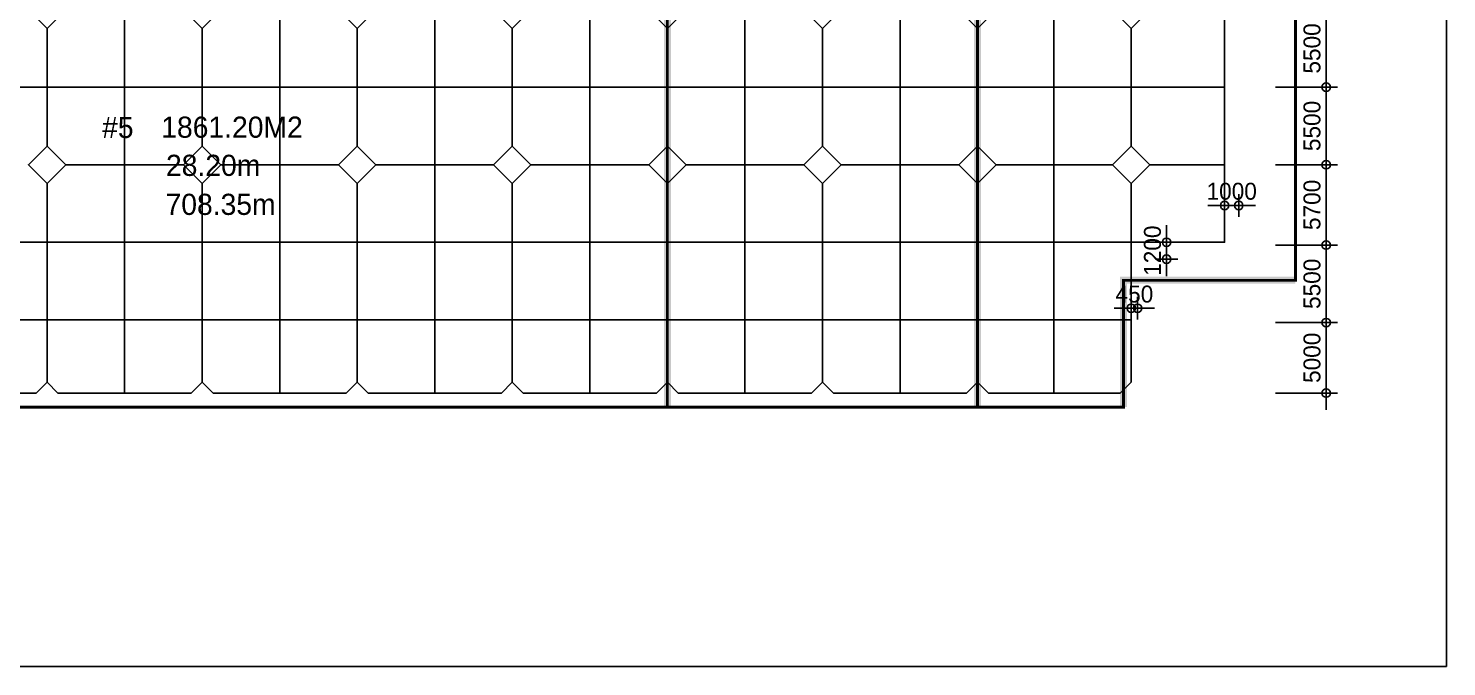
# Model space of a CAD drawing. Header units: millimetres. Extents: x -869187 to 1405794, y -1345622 to 197746.
# Drawn here: x 191406 to 292000, y -1115222 to -1069934 of the extents above; entities that cross this region are included whole.
import ezdxf

# ---------------------------------------------------------------- set-up
doc = ezdxf.new("R2010")
doc.units = ezdxf.units.MM
doc.header["$LTSCALE"] = 1000
doc.header["$MEASUREMENT"] = 0
doc.header["$PDSIZE"] = -10
doc.layers.get('0').update_dxf_attribs({"linetype": 'CONTINUOUS'})
doc.layers.get('Defpoints').update_dxf_attribs({"color": 171, "linetype": 'CONTINUOUS'})
doc.layers.add('NDIM', color=7, linetype='CONTINUOUS')
doc.layers.add('SAW-CUT', color=6, linetype='CONTINUOUS')
doc.styles.add('CGS', font='cgse', dxfattribs={"bigfont": 'cgs'})
doc.styles.add('나눔바른고딕', font='')
doc.styles.get('나눔바른고딕').set_extended_font_data('나눔바른고딕')
doc.dimstyles.new('NDIM 1200', dxfattribs={"dimscale": 500, "dimtxt": 3, "dimasz": 1, "dimexe": 2, "dimexo": 2, "dimgap": 1, "dimtad": 1, "dimdec": 0, "dimdsep": 46, "dimtxsty": 'CGS', "dimblk": 'DOT0', "dimcen": 1, "dimdle": 8, "dimclrd": 2, "dimclre": 2, "dimclrt": 2, "dimadec": 0, "dimazin": 0, "dimtfac": 1, "dimtdec": 0, "dimtix": 1, "dimtmove": 2, "dimatfit": 3, "dimldrblk": 'DOT0', "dimfxl": 1, "dimtolj": 1, "dimtzin": 0, "dimlwd": -1, "dimlwe": -1, "dimarcsym": 0})

# ---------------------------------------------------------------- blocks, each defined once
blk = doc.blocks.new('DOT0')
blk.add_line((-3, 0), (3, 0))
at = {"color": 6}
blk.add_circle((0, 0), 0.75, dxfattribs=at)
blk = doc.blocks.new('*D386')
at = {"layer": 'Defpoints', "color": 0, "ltscale": 0.4, "transparency": 16777216}
for p in [(279055, -1068609), (283455, -1068609), (279055, -1074109)]:
    blk.add_point(p, dxfattribs=at)
at = {"layer": 'NDIM', "ltscale": 0.4, "transparency": 16777216}
for p, q in [((279855, -1068609), (284255, -1068609)), ((283455, -1073709), (283455, -1069009)), ((279855, -1074109), (284255, -1074109))]:
    blk.add_line(p, q, dxfattribs=at)
at = {"layer": 'NDIM', "ltscale": 0.4, "transparency": 16777216, "xscale": 400, "yscale": 400, "zscale": 400}
for p, rotation in [((283455, -1068609), 90), ((283455, -1074109), 270)]:
    blk.add_blockref('DOT0', p, dxfattribs=dict(at, rotation=rotation))
at = {"layer": 'NDIM', "ltscale": 0.4, "transparency": 16777216, "insert": (282455, -1071359), "char_height": 1200, "attachment_point": 5, "rotation": 90, "style": 'CGS'}
blk.add_mtext('\\A1;5500', dxfattribs=at)
blk = doc.blocks.new('*D387')
at = {"layer": 'Defpoints', "color": 0, "ltscale": 0.4, "transparency": 16777216}
for p in [(279055, -1074109), (283455, -1074109), (279055, -1079609)]:
    blk.add_point(p, dxfattribs=at)
at = {"layer": 'NDIM', "ltscale": 0.4, "transparency": 16777216}
for p, q in [((279855, -1074109), (284255, -1074109)), ((283455, -1079209), (283455, -1074509)), ((279855, -1079609), (284255, -1079609))]:
    blk.add_line(p, q, dxfattribs=at)
at = {"layer": 'NDIM', "ltscale": 0.4, "transparency": 16777216, "xscale": 400, "yscale": 400, "zscale": 400}
for p, rotation in [((283455, -1074109), 90), ((283455, -1079609), 270)]:
    blk.add_blockref('DOT0', p, dxfattribs=dict(at, rotation=rotation))
at = {"layer": 'NDIM', "ltscale": 0.4, "transparency": 16777216, "insert": (282455, -1076859), "char_height": 1200, "attachment_point": 5, "rotation": 90, "style": 'CGS'}
blk.add_mtext('\\A1;5500', dxfattribs=at)
blk = doc.blocks.new('*D388')
at = {"layer": 'Defpoints', "color": 0, "ltscale": 0.4, "transparency": 16777216}
for p in [(279055, -1079609), (283455, -1079609), (279055, -1085309)]:
    blk.add_point(p, dxfattribs=at)
at = {"layer": 'NDIM', "ltscale": 0.4, "transparency": 16777216}
for p, q in [((279855, -1079609), (284255, -1079609)), ((283455, -1084909), (283455, -1080009)), ((279855, -1085309), (284255, -1085309))]:
    blk.add_line(p, q, dxfattribs=at)
at = {"layer": 'NDIM', "ltscale": 0.4, "transparency": 16777216, "xscale": 400, "yscale": 400, "zscale": 400}
for p, rotation in [((283455, -1079609), 90), ((283455, -1085309), 270)]:
    blk.add_blockref('DOT0', p, dxfattribs=dict(at, rotation=rotation))
at = {"layer": 'NDIM', "ltscale": 0.4, "transparency": 16777216, "insert": (282455, -1082459), "char_height": 1200, "attachment_point": 5, "rotation": 90, "style": 'CGS'}
blk.add_mtext('\\A1;5700', dxfattribs=at)
blk = doc.blocks.new('*D389')
at = {"layer": 'Defpoints', "color": 0, "ltscale": 0.4, "transparency": 16777216}
for p in [(279055, -1085309), (283455, -1085309), (279055, -1090809)]:
    blk.add_point(p, dxfattribs=at)
at = {"layer": 'NDIM', "ltscale": 0.4, "transparency": 16777216}
for p, q in [((279855, -1085309), (284255, -1085309)), ((283455, -1090409), (283455, -1085709)), ((279855, -1090809), (284255, -1090809))]:
    blk.add_line(p, q, dxfattribs=at)
at = {"layer": 'NDIM', "ltscale": 0.4, "transparency": 16777216, "xscale": 400, "yscale": 400, "zscale": 400}
for p, rotation in [((283455, -1085309), 90), ((283455, -1090809), 270)]:
    blk.add_blockref('DOT0', p, dxfattribs=dict(at, rotation=rotation))
at = {"layer": 'NDIM', "ltscale": 0.4, "transparency": 16777216, "insert": (282455, -1088059), "char_height": 1200, "attachment_point": 5, "rotation": 90, "style": 'CGS'}
blk.add_mtext('\\A1;5500', dxfattribs=at)
blk = doc.blocks.new('*D390')
at = {"layer": 'Defpoints', "color": 0, "ltscale": 0.4, "transparency": 16777216}
for p in [(279055, -1090809), (283455, -1090809), (279055, -1095809)]:
    blk.add_point(p, dxfattribs=at)
at = {"layer": 'NDIM', "ltscale": 0.4, "transparency": 16777216}
for p, q in [((279855, -1090809), (284255, -1090809)), ((283455, -1095409), (283455, -1091209)), ((279855, -1095809), (284255, -1095809))]:
    blk.add_line(p, q, dxfattribs=at)
at = {"layer": 'NDIM', "ltscale": 0.4, "transparency": 16777216, "xscale": 400, "yscale": 400, "zscale": 400}
for p, rotation in [((283455, -1090809), 90), ((283455, -1095809), 270)]:
    blk.add_blockref('DOT0', p, dxfattribs=dict(at, rotation=rotation))
at = {"layer": 'NDIM', "ltscale": 0.4, "transparency": 16777216, "insert": (282455, -1093309), "char_height": 1200, "attachment_point": 5, "rotation": 90, "style": 'CGS'}
blk.add_mtext('\\A1;5000', dxfattribs=at)
blk = doc.blocks.new('*D410')
at = {"layer": 'Defpoints', "color": 0, "ltscale": 0.4, "transparency": 16777216}
for p in [(272140, -1085109), (273740, -1085109), (273740, -1086309)]:
    blk.add_point(p, dxfattribs=at)
at = {"layer": 'NDIM', "ltscale": 0.4, "transparency": 16777216}
for p, q in [((272140, -1084709), (272140, -1084309)), ((272940, -1085109), (271340, -1085109)), ((272140, -1086309), (272140, -1085109)), ((272940, -1086309), (271340, -1086309)), ((272140, -1086709), (272140, -1087109))]:
    blk.add_line(p, q, dxfattribs=at)
at = {"layer": 'NDIM', "ltscale": 0.4, "transparency": 16777216, "xscale": 400, "yscale": 400, "zscale": 400}
for p, rotation in [((272140, -1085109), 270), ((272140, -1086309), 90)]:
    blk.add_blockref('DOT0', p, dxfattribs=dict(at, rotation=rotation))
at = {"layer": 'NDIM', "ltscale": 0.4, "transparency": 16777216, "insert": (271140, -1085709), "char_height": 1200, "attachment_point": 5, "rotation": 90, "style": 'CGS'}
blk.add_mtext('\\A1;1200', dxfattribs=at)
blk = doc.blocks.new('*D415')
at = {"layer": 'Defpoints', "color": 0, "ltscale": 0.4, "transparency": 16777216}
for p in [(270080, -1089794), (269630, -1091394), (270080, -1091394)]:
    blk.add_point(p, dxfattribs=at)
at = {"layer": 'NDIM', "ltscale": 0.4, "transparency": 16777216}
for p, q in [((269630, -1090594), (269630, -1088994)), ((270080, -1090594), (270080, -1088994)), ((269230, -1089794), (268830, -1089794)), ((269630, -1089794), (270080, -1089794)), ((270480, -1089794), (270880, -1089794))]:
    blk.add_line(p, q, dxfattribs=at)
at = {"layer": 'NDIM', "ltscale": 0.4, "transparency": 16777216, "xscale": 400, "yscale": 400, "zscale": 400}
blk.add_blockref('DOT0', (269630, -1089794), dxfattribs=at)
at = {"layer": 'NDIM', "ltscale": 0.4, "transparency": 16777216, "xscale": 400, "yscale": 400, "zscale": 400, "rotation": 180}
blk.add_blockref('DOT0', (270080, -1089794), dxfattribs=at)
at = {"layer": 'NDIM', "ltscale": 0.4, "transparency": 16777216, "insert": (269855, -1088794), "char_height": 1200, "attachment_point": 5, "style": 'CGS'}
blk.add_mtext('\\A1;450', dxfattribs=at)
blk = doc.blocks.new('*D416')
at = {"layer": 'Defpoints', "color": 0, "ltscale": 0.4, "transparency": 16777216}
for p in [(277255, -1082500), (276255, -1084100), (277255, -1084100)]:
    blk.add_point(p, dxfattribs=at)
at = {"layer": 'NDIM', "ltscale": 0.4, "transparency": 16777216}
for p, q in [((276255, -1083300), (276255, -1081700)), ((277255, -1083300), (277255, -1081700)), ((275855, -1082500), (275455, -1082500)), ((276255, -1082500), (277255, -1082500)), ((277655, -1082500), (278055, -1082500))]:
    blk.add_line(p, q, dxfattribs=at)
at = {"layer": 'NDIM', "ltscale": 0.4, "transparency": 16777216, "xscale": 400, "yscale": 400, "zscale": 400}
blk.add_blockref('DOT0', (276255, -1082500), dxfattribs=at)
at = {"layer": 'NDIM', "ltscale": 0.4, "transparency": 16777216, "xscale": 400, "yscale": 400, "zscale": 400, "rotation": 180}
blk.add_blockref('DOT0', (277255, -1082500), dxfattribs=at)
at = {"layer": 'NDIM', "ltscale": 0.4, "transparency": 16777216, "insert": (276755, -1081500), "char_height": 1200, "attachment_point": 5, "style": 'CGS'}
blk.add_mtext('\\A1;1000', dxfattribs=at)

msp = doc.modelspace()

# ---------------------------------------------------------------- linework, layer by layer
at = {"color": 2, "ltscale": 10000, "const_width": 200}
for points in [[(281280.1, -1087806.6), (281280.1, -1008109.5), (277395.1, -1008109.5), (277395.1, -1011524.5), (269355.1, -1011524.5), (269355.1, -1018034.5), (258730.1, -1018034.5), (258730.1, -1096809.5), (269080.1, -1096809.5), (269080.1, -1087809.5), (281280.1, -1087806.6)], [(236730.1, -1018034.5), (252230.1, -1018034.5), (252230.1, -1021034.5), (254230.1, -1021034.5), (254230.1, -1018034.5), (258730.1, -1018034.5), (258730.1, -1096809.5), (236730.1, -1096809.5), (236730.1, -1018034.5)], [(170730.1, -1068609.5), (170730.1, -1096809.5), (236730.1, -1096809.5), (236730.1, -1068609.5), (170730.1, -1068609.5)]]:
    msp.add_lwpolyline(points, dxfattribs=at)
at = {"color": 1, "ltscale": 10000, "const_width": 500}
for points in [[(258730.1, -1018109.5), (258730.1, -1096809.5)], [(236730.1, -1068609.5), (236730.1, -1096759.5), (236730.1, -1096809.5)], [(281280.1, -1087806.6), (269080.1, -1087809.5), (269080.1, -1096809.5)]]:
    msp.add_lwpolyline(points, dxfattribs=at)
at = {"color": 114, "ltscale": 10000, "true_color": 0x139b48}
for points in [[(242230.1, -1018609.5), (242230.1, -1095809.5)], [(264130.1, -1018609.5), (264130.1, -1057609.5), (264130.1, -1095809.5)], [(253230.1, -1021334.5), (253230.1, -1095809.5)], [(276255.1, -1035609.5), (276255.1, -1085109.5), (269630.1, -1085109.5), (269630.1, -1095035.2), (268855.8, -1095809.5), (259504.4, -1095809.5), (258730.1, -1095035.2), (258730.1, -1080933.7), (260054.4, -1079609.5), (258730.1, -1078285.2), (258730.1, -1069933.7), (260054.4, -1068609.5)], [(258730.1, -1067285.2), (257405.8, -1068609.5), (258730.1, -1069933.7)], [(269630.1, -1067285.2), (268305.8, -1068609.5), (269630.1, -1069933.7), (270954.4, -1068609.5), (269630.1, -1067285.2)], [(183054.4, -1068609.5), (191405.8, -1068609.5), (192730.1, -1069933.7), (194054.4, -1068609.5), (202405.8, -1068609.5), (203730.1, -1069933.7), (205054.4, -1068609.5)], [(198230.1, -1068609.5), (198230.1, -1095809.5)], [(209230.1, -1068609.5), (209230.1, -1095809.5)], [(216054.4, -1068609.5), (214730.1, -1069933.7), (213405.8, -1068609.5)], [(220230.1, -1068609.5), (220230.1, -1095809.5)], [(227054.4, -1068609.5), (225730.1, -1069933.7), (224405.8, -1068609.5)], [(231230.1, -1068609.5), (231230.1, -1095809.5)], [(236730.1, -1069933.7), (235405.8, -1068609.5)], [(192730.1, -1069933.7), (192730.1, -1078285.2)], [(203730.1, -1069933.7), (203730.1, -1078285.2)], [(214730.1, -1069933.7), (214730.1, -1078285.2)], [(225730.1, -1069933.7), (225730.1, -1078285.2)], [(236730.1, -1069933.7), (236730.1, -1078285.2), (238054.4, -1079609.5), (236730.1, -1080933.7), (236730.1, -1095035.2), (237504.4, -1095809.5), (246955.8, -1095809.5), (247730.1, -1095035.2), (248504.4, -1095809.5), (257955.8, -1095809.5), (258730.1, -1095035.2)], [(247730.1, -1069933.7), (247730.1, -1078285.2)], [(269630.1, -1069933.7), (269630.1, -1078285.2)], [(170730.1, -1074109.5), (236730.1, -1074109.5)], [(236730.1, -1074109.5), (258730.1, -1074109.5)], [(258730.1, -1074109.5), (276255.1, -1074109.5)], [(192730.1, -1078285.2), (191405.8, -1079609.5), (192730.1, -1080933.7), (194054.4, -1079609.5), (192730.1, -1078285.2)], [(203730.1, -1078285.2), (202405.8, -1079609.5), (203730.1, -1080933.7), (205054.4, -1079609.5), (203730.1, -1078285.2)], [(214730.1, -1078285.2), (213405.8, -1079609.5), (214730.1, -1080933.7), (216054.4, -1079609.5), (214730.1, -1078285.2)], [(225730.1, -1078285.2), (224405.8, -1079609.5), (225730.1, -1080933.7), (227054.4, -1079609.5), (225730.1, -1078285.2)], [(236730.1, -1078285.2), (235405.8, -1079609.5), (236730.1, -1080933.7)], [(247730.1, -1078285.2), (246405.8, -1079609.5), (247730.1, -1080933.7), (249054.4, -1079609.5), (247730.1, -1078285.2)], [(258730.1, -1078285.2), (257405.8, -1079609.5), (258730.1, -1080933.7)], [(269630.1, -1078285.2), (268305.8, -1079609.5), (269630.1, -1080933.7), (270954.4, -1079609.5), (269630.1, -1078285.2)], [(194054.4, -1079609.5), (202405.8, -1079609.5)], [(205054.4, -1079609.5), (213405.8, -1079609.5)], [(216054.4, -1079609.5), (224405.8, -1079609.5)], [(227054.4, -1079609.5), (235405.8, -1079609.5)], [(238054.4, -1079609.5), (246405.8, -1079609.5)], [(249054.4, -1079609.5), (257405.8, -1079609.5)], [(260054.4, -1079609.5), (268305.8, -1079609.5)], [(270954.4, -1079609.5), (276255.1, -1079609.5)], [(192730.1, -1080933.7), (192730.1, -1095035.2)], [(203730.1, -1080933.7), (203730.1, -1095035.2)], [(214730.1, -1080933.7), (214730.1, -1095035.2)], [(225730.1, -1080933.7), (225730.1, -1095035.2)], [(247730.1, -1080933.7), (247730.1, -1095035.2)], [(269630.1, -1080933.7), (269630.1, -1085109.5)], [(170730.1, -1085109.5), (236730.1, -1085109.5)], [(236730.1, -1085109.5), (258730.1, -1085109.5)], [(269630.1, -1085109.5), (258730.1, -1085109.5)], [(170730.1, -1090609.5), (236730.1, -1090609.5)], [(236730.1, -1090609.5), (258730.1, -1090609.5)], [(258730.1, -1090609.5), (269630.1, -1090609.5)], [(236730.1, -1095035.2), (235955.8, -1095809.5), (226504.4, -1095809.5), (225730.1, -1095035.2), (224955.8, -1095809.5), (215504.4, -1095809.5), (214730.1, -1095035.2), (213955.8, -1095809.5), (204504.4, -1095809.5), (203730.1, -1095035.2), (202955.8, -1095809.5), (193504.4, -1095809.5), (192730.1, -1095035.2), (191955.8, -1095809.5), (182504.4, -1095809.5)]]:
    msp.add_lwpolyline(points, dxfattribs=at)
at = {"layer": 'Defpoints', "ltscale": 10000}
msp.add_lwpolyline([(292000, -1115221.9), (8000, -1115221.9), (8000, -954254.1), (292000, -954254.1)], close=True, dxfattribs=at)
at = {"layer": 'SAW-CUT', "ltscale": 10000}
for p, q in [((198230.1, -1095809.5), (198230.1, -1018609.5)), ((209230.1, -1095809.5), (209230.1, -1018609.5)), ((220230.1, -1095809.5), (220230.1, -1018609.5)), ((231230.1, -1095809.5), (231230.1, -1018609.5)), ((242230.1, -1095809.5), (242230.1, -1018609.5)), ((253230.1, -1095809.5), (253230.1, -1018609.5)), ((264130.1, -1095809.5), (264130.1, -1018609.5)), ((192730.1, -1069933.7), (192730.1, -1078285.2)), ((203730.1, -1069933.7), (203730.1, -1078285.2)), ((214730.1, -1069933.7), (214730.1, -1078285.2)), ((225730.1, -1069933.7), (225730.1, -1078285.2)), ((236730.1, -1069933.7), (236730.1, -1078285.2)), ((247730.1, -1069933.7), (247730.1, -1078285.2)), ((258730.1, -1069933.7), (258730.1, -1078285.2)), ((269630.1, -1069933.7), (269630.1, -1078285.2)), ((276255.1, -1074109.5), (105180.1, -1074109.5)), ((194054.4, -1079609.5), (202405.8, -1079609.5)), ((205054.4, -1079609.5), (213405.8, -1079609.5)), ((216054.4, -1079609.5), (224405.8, -1079609.5)), ((227054.4, -1079609.5), (235405.8, -1079609.5)), ((238054.4, -1079609.5), (246405.8, -1079609.5)), ((249054.4, -1079609.5), (257405.8, -1079609.5)), ((260054.4, -1079609.5), (268305.8, -1079609.5)), ((270954.4, -1079609.5), (276255.1, -1079609.5)), ((192730.1, -1080933.7), (192730.1, -1095035.2)), ((203730.1, -1080933.7), (203730.1, -1095035.2)), ((214730.1, -1080933.7), (214730.1, -1095035.2)), ((225730.1, -1080933.7), (225730.1, -1095035.2)), ((236730.1, -1080933.7), (236730.1, -1095035.2)), ((247730.1, -1080933.7), (247730.1, -1095035.2)), ((258730.1, -1080933.7), (258730.1, -1095035.2)), ((269630.1, -1080933.7), (269630.1, -1085109.5)), ((269630.1, -1090609.5), (105180.1, -1090609.5)), ((182504.4, -1095809.5), (191955.8, -1095809.5)), ((193504.4, -1095809.5), (202955.8, -1095809.5)), ((204504.4, -1095809.5), (213955.8, -1095809.5)), ((215504.4, -1095809.5), (224955.8, -1095809.5)), ((226504.4, -1095809.5), (235955.8, -1095809.5)), ((237504.4, -1095809.5), (246955.8, -1095809.5)), ((248504.4, -1095809.5), (257955.8, -1095809.5))]:
    msp.add_line(p, q, dxfattribs=at)
for points in [[(270954.4, -1035609.5), (276255.1, -1035609.5), (276255.1, -1085109.5), (105180.1, -1085109.5)], [(269630.1, -1085109.5), (269630.1, -1095035.2), (268855.8, -1095809.5), (259504.4, -1095809.5)], [(193504.4, -1095809.5), (192730.1, -1095035.2), (191955.8, -1095809.5)], [(204504.4, -1095809.5), (203730.1, -1095035.2), (202955.8, -1095809.5)], [(215504.4, -1095809.5), (214730.1, -1095035.2), (213955.8, -1095809.5)], [(226504.4, -1095809.5), (225730.1, -1095035.2), (224955.8, -1095809.5)], [(237504.4, -1095809.5), (236730.1, -1095035.2), (235955.8, -1095809.5)], [(248504.4, -1095809.5), (247730.1, -1095035.2), (246955.8, -1095809.5)], [(259504.4, -1095809.5), (258730.1, -1095035.2), (257955.8, -1095809.5)]]:
    msp.add_lwpolyline(points, dxfattribs=at)
for points in [[(192730.1, -1067285.2), (191405.8, -1068609.5), (192730.1, -1069933.7), (194054.4, -1068609.5)], [(203730.1, -1067285.2), (202405.8, -1068609.5), (203730.1, -1069933.7), (205054.4, -1068609.5)], [(214730.1, -1067285.2), (213405.8, -1068609.5), (214730.1, -1069933.7), (216054.4, -1068609.5)], [(225730.1, -1067285.2), (224405.8, -1068609.5), (225730.1, -1069933.7), (227054.4, -1068609.5)], [(236730.1, -1067285.2), (235405.8, -1068609.5), (236730.1, -1069933.7), (238054.4, -1068609.5)], [(247730.1, -1067285.2), (246405.8, -1068609.5), (247730.1, -1069933.7), (249054.4, -1068609.5)], [(258730.1, -1067285.2), (257405.8, -1068609.5), (258730.1, -1069933.7), (260054.4, -1068609.5)], [(269630.1, -1067285.2), (268305.8, -1068609.5), (269630.1, -1069933.7), (270954.4, -1068609.5)], [(192730.1, -1078285.2), (191405.8, -1079609.5), (192730.1, -1080933.7), (194054.4, -1079609.5)], [(203730.1, -1078285.2), (202405.8, -1079609.5), (203730.1, -1080933.7), (205054.4, -1079609.5)], [(214730.1, -1078285.2), (213405.8, -1079609.5), (214730.1, -1080933.7), (216054.4, -1079609.5)], [(225730.1, -1078285.2), (224405.8, -1079609.5), (225730.1, -1080933.7), (227054.4, -1079609.5)], [(236730.1, -1078285.2), (235405.8, -1079609.5), (236730.1, -1080933.7), (238054.4, -1079609.5)], [(247730.1, -1078285.2), (246405.8, -1079609.5), (247730.1, -1080933.7), (249054.4, -1079609.5)], [(258730.1, -1078285.2), (257405.8, -1079609.5), (258730.1, -1080933.7), (260054.4, -1079609.5)], [(269630.1, -1078285.2), (268305.8, -1079609.5), (269630.1, -1080933.7), (270954.4, -1079609.5)]]:
    msp.add_lwpolyline(points, close=True, dxfattribs=at)

# ---------------------------------------------------------------- texts
at = {"ltscale": 10000, "style": '나눔바른고딕'}
msp.add_text('#5', height=1500, dxfattribs=at).set_placement((196635.3, -1077716.5))
at = {"color": 2, "ltscale": 10000, "style": '나눔바른고딕'}
msp.add_text('1861.20M2 ', height=1500, dxfattribs=at).set_placement((200831.3, -1077695))
at = {"color": 1, "ltscale": 10000, "style": '나눔바른고딕'}
msp.add_text('28.20m', height=1500, dxfattribs=at).set_placement((201167.2, -1080402.8))
at = {"color": 114, "ltscale": 10000, "true_color": 0x139b48, "style": '나눔바른고딕'}
msp.add_text('708.35m', height=1500, dxfattribs=at).set_placement((201136.2, -1083170.3))

# ---------------------------------------------------------------- dimensions: what is measured, and where the dimension line sits
at = {"layer": 'NDIM', "ltscale": 0.4}
for base, p1, p2, picture, middle in [((283455.1, -1068609.5), (279055.1, -1074109.5), (279055.1, -1068609.5), '*D386', (282455.1, -1071359.5)), ((283455.1, -1074109.5), (279055.1, -1079609.5), (279055.1, -1074109.5), '*D387', (282455.1, -1076859.5)), ((283455.1, -1079609.5), (279055.1, -1085309.5), (279055.1, -1079609.5), '*D388', (282455.1, -1082459.5)), ((272140.3, -1085109.5), (273740.3, -1086309.5), (273740.3, -1085109.5), '*D410', (271140.3, -1085709.5)), ((283455.1, -1085309.5), (279055.1, -1090809.5), (279055.1, -1085309.5), '*D389', (282455.1, -1088059.5)), ((283455.1, -1090809.5), (279055.1, -1095809.5), (279055.1, -1090809.5), '*D390', (282455.1, -1093309.5))]:
    dim = msp.add_linear_dim(base=base, p1=p1, p2=p2, angle=90, dimstyle='NDIM 1200', override={"dimscale": 400, "dimclrd": 256, "dimclre": 256, "dimclrt": 256}, dxfattribs=at)
    dim.commit()
    dim.dimension.update_dxf_attribs({"geometry": picture, "text_midpoint": middle})
for base, p1, p2, picture, middle in [((277255.1, -1082500), (276255.1, -1084100), (277255.1, -1084100), '*D416', (276755.1, -1081500)), ((270080.1, -1089794.2), (269630.1, -1091394.2), (270080.1, -1091394.2), '*D415', (269855.1, -1088794.2))]:
    dim = msp.add_linear_dim(base=base, p1=p1, p2=p2, dimstyle='NDIM 1200', override={"dimscale": 400, "dimclrd": 256, "dimclre": 256, "dimclrt": 256}, dxfattribs=at)
    dim.commit()
    dim.dimension.update_dxf_attribs({"geometry": picture, "text_midpoint": middle})

doc.saveas('drawing.dxf')
